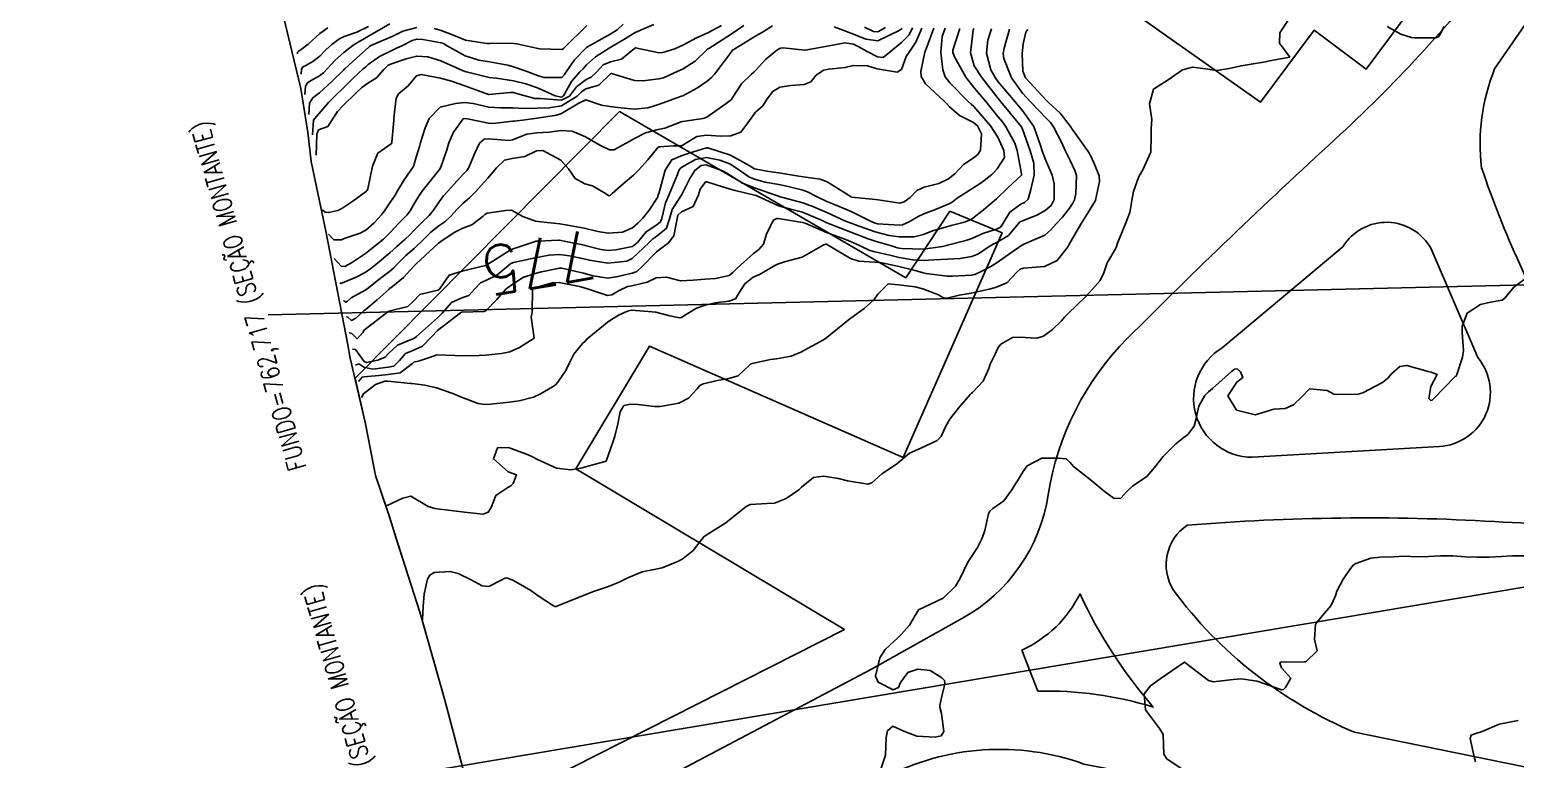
# Model space of a CAD drawing. Header units: metres. Extents: x 318500 to 325275, y 7408834 to 7428799.
# Drawn here: x 321322 to 321444.5, y 7423506.6 to 7423566.7 of the extents above; entities that cross this region are included whole.
import ezdxf
from ezdxf.enums import TextEntityAlignment as Align

# ---------------------------------------------------------------- set-up
doc = ezdxf.new("R2010")
doc.units = ezdxf.units.M
doc.header["$MEASUREMENT"] = 0
doc.linetypes.add('CONTINUO', pattern=[0])
for name, color, linetype in [('Area', 45, 'Continuous'), ('Cotas', 45, 'Continuous'), ('Curvas de Nivel 1m', 11, 'Continuous'), ('Curvas de Nivel 5m', 15, 'Continuous'), ('DETALHES', 45, 'Continuous'), ('Edificações', 30, 'Continuous'), ('TEXTO', 45, 'Continuous'), ('Vias Primárias', 230, 'Continuous')]:
    doc.layers.add(name, color=color, linetype=linetype)
doc.styles.add('ROMANS', font='romans', dxfattribs={"height": 0.2})
doc.styles.add('Style-STANDARD', font='STANDARD.shx')

msp = doc.modelspace()

# ---------------------------------------------------------------- linework, layer by layer
at = {"layer": 'Area'}
msp.add_lwpolyline([(321357.78, 7423505.61), (321356.24, 7423511.45), (321354.21, 7423518.6), (321352.24, 7423524.77), (321351.85, 7423526.05), (321351.47, 7423527.23), (321350.53, 7423529.97), (321349.71, 7423534.24), (321348.45, 7423539.66), (321348.25, 7423540.75), (321346.44, 7423550.13), (321345.23, 7423555.86), (321344.96, 7423558.25), (321344.36, 7423561.89), (321342.73, 7423568.75)], dxfattribs=at)
at = {"layer": 'Curvas de Nivel 1m', "flags": 128}
for points, elevation in [([(321425.98, 7423567.78), (321425.11, 7423566.49), (321425.09, 7423565.63), (321425.94, 7423564.48), (321424.28, 7423564.16), (321423.93, 7423564.08), (321422.6, 7423563.86), (321421.93, 7423563.77), (321420.94, 7423563.53), (321419.92, 7423563.37), (321418.99, 7423563.51), (321417.93, 7423563.64), (321417.09, 7423563.43), (321415.91, 7423562.61), (321414.69, 7423561.84), (321414.36, 7423560.63), (321414.57, 7423559.33), (321414.52, 7423558.63), (321414.52, 7423557.96), (321414.47, 7423556.63), (321413.82, 7423555.17), (321413.5, 7423554.64), (321413.05, 7423553.39), (321412.92, 7423552.65), (321412.75, 7423551.67), (321412.37, 7423550.66), (321411.73, 7423549.13), (321411.62, 7423548.78), (321411.57, 7423548.67), (321410.88, 7423547.5), (321410.6, 7423546.68), (321410.31, 7423546.06), (321409.68, 7423545.33), (321409.37, 7423545), (321409.09, 7423544.7), (321407.66, 7423543.32), (321407.36, 7423543.02), (321407.1, 7423542.73), (321406.38, 7423542), (321405.63, 7423541.45), (321405.07, 7423541.3), (321403.63, 7423541.37), (321403.07, 7423541.34), (321402.1, 7423540.79), (321401.89, 7423540.52), (321401.61, 7423539.91), (321401.24, 7423539.16), (321401.11, 7423538.8), (321400.64, 7423537.75), (321399.78, 7423536.82), (321399.66, 7423536.73), (321399.57, 7423536.64), (321398.74, 7423535.65), (321398.06, 7423534.84), (321397.84, 7423534.54), (321397.53, 7423533.94), (321397.18, 7423533.19), (321396.85, 7423532.86), (321395.5, 7423532.23), (321394.57, 7423531.82), (321393.49, 7423530.9), (321392.29, 7423530.11), (321391.47, 7423529.36), (321391.15, 7423529.25), (321389.47, 7423529.54), (321388.73, 7423529.71), (321387.47, 7423529.92), (321386.67, 7423529.79), (321385.68, 7423529.01), (321385.57, 7423528.89), (321385.46, 7423528.8), (321384.4, 7423528.07), (321383.44, 7423527.69), (321382.84, 7423527.65), (321381.44, 7423527.59), (321381.09, 7423527.41), (321380.7, 7423527.07), (321379.42, 7423526.06), (321377.9, 7423525.11), (321377.61, 7423524.91), (321377.4, 7423524.64), (321376.73, 7423523.79), (321375.92, 7423523.13), (321375.58, 7423522.94), (321375.38, 7423522.84), (321374.17, 7423522.36), (321373.37, 7423522.2), (321372.53, 7423522.01), (321371.35, 7423521.53), (321371.13, 7423521.43), (321370.68, 7423521.21), (321369.76, 7423520.8), (321369.34, 7423520.67), (321368.5, 7423520.39), (321367.34, 7423519.93), (321366.85, 7423519.74), (321365.67, 7423519.27), (321365.43, 7423519.17), (321365.33, 7423519.17), (321365.12, 7423519.27), (321364.03, 7423519.99), (321363.34, 7423520.47), (321362.83, 7423520.79), (321361.92, 7423521.32), (321361.35, 7423521.52), (321361.19, 7423521.49), (321360.89, 7423521.33), (321359.87, 7423520.82), (321359.34, 7423520.87), (321358.41, 7423521.36), (321357.36, 7423521.88), (321356.7, 7423522.05), (321355.36, 7423521.98), (321355.02, 7423521.75), (321354.82, 7423521.42), (321354.54, 7423520.21), (321354.45, 7423519.17), (321354.41, 7423518.1)], 769), ([(321346.59, 7423566.9), (321345.95, 7423566.44), (321344.97, 7423565.55), (321344.4, 7423565.1), (321344.22, 7423564.99), (321344.14, 7423564.95), (321344.1, 7423564.89), (321344.09, 7423564.75)], 787), ([(321349.96, 7423567.01), (321348.98, 7423566.53), (321347.95, 7423566.18), (321347.5, 7423565.97), (321346.93, 7423565.53), (321346.41, 7423565.06), (321345.93, 7423564.57), (321345.36, 7423564.11), (321344.79, 7423563.8), (321344.54, 7423563.67), (321344.43, 7423563.48), (321344.4, 7423563.08)], 786), ([(321353.95, 7423566.92), (321352.79, 7423566.61), (321351.95, 7423566.22), (321350.29, 7423565.48), (321350.06, 7423565.37), (321349.94, 7423565.28), (321349, 7423564.43), (321347.99, 7423563.52), (321347.95, 7423563.48), (321347.91, 7423563.44), (321346.94, 7423562.48), (321345.9, 7423561.54), (321345.35, 7423561.13), (321345.09, 7423560.68), (321345.02, 7423559.74)], 784), ([(321370.96, 7423567.21), (321370.45, 7423566.72), (321369.95, 7423566.41), (321368.02, 7423565.32), (321367.94, 7423565.28), (321367.9, 7423565.25), (321366.93, 7423564.26), (321366.26, 7423563.27), (321366.13, 7423563.05), (321365.9, 7423562.79), (321364.41, 7423562.79), (321363.9, 7423562.96), (321362.95, 7423563.31), (321361.92, 7423563.69), (321361.45, 7423563.81), (321359.92, 7423564.08), (321359.06, 7423564.23), (321357.93, 7423564.59), (321356.45, 7423565.4), (321356.13, 7423565.6), (321355.94, 7423565.66), (321354.43, 7423565.92), (321353.95, 7423565.95), (321353.55, 7423565.84), (321352.77, 7423565.45), (321352.21, 7423565.18), (321351.93, 7423565.06), (321350.86, 7423564.54), (321349.92, 7423563.86), (321349.72, 7423563.69), (321349.5, 7423563.5), (321348.68, 7423562.73), (321347.89, 7423561.96), (321347.66, 7423561.74), (321347.43, 7423561.52), (321346.66, 7423560.74), (321345.86, 7423559.8), (321345.79, 7423559.76), (321345.42, 7423559.28), (321345.33, 7423558.06)], 783), ([(321373.48, 7423567.18), (321371.95, 7423566.5), (321371.14, 7423566.01), (321369.94, 7423565.29), (321369.8, 7423565.22), (321368.67, 7423564.5), (321367.92, 7423563.83), (321367.65, 7423563.52), (321367.39, 7423563.26), (321366.69, 7423562.48), (321366.03, 7423561.28), (321365.88, 7423561.19), (321365.34, 7423561.29), (321363.89, 7423561.94), (321362.92, 7423562.28), (321361.9, 7423562.53), (321360.52, 7423562.73), (321359.9, 7423562.81), (321358.03, 7423563.26), (321357.91, 7423563.3), (321357.71, 7423563.38), (321355.92, 7423564.17), (321354.84, 7423564.51), (321353.93, 7423564.56), (321353.05, 7423564.33), (321351.92, 7423563.96), (321351.57, 7423563.81), (321351.22, 7423563.47), (321350.62, 7423562.76), (321349.89, 7423562.32), (321349.4, 7423561.98), (321348.91, 7423561.5), (321347.87, 7423560.48), (321347.39, 7423560), (321347.09, 7423559.53), (321346.61, 7423558.77), (321345.84, 7423558.47), (321345.69, 7423558.12), (321345.64, 7423556.39)], 782), ([(321379.06, 7423567.1), (321377.95, 7423566.47), (321377.02, 7423566.06), (321375.94, 7423565.48), (321375.21, 7423565.15), (321374.24, 7423564.86), (321373.93, 7423564.83), (321372.22, 7423565.2), (321371.99, 7423565.25), (321371.94, 7423565.24), (321371.92, 7423565.22), (321371.89, 7423565.2), (321370.83, 7423564.31), (321369.92, 7423564.1), (321369.31, 7423563.84), (321368.75, 7423563.24), (321368.32, 7423562.83), (321367.9, 7423562.63), (321367.11, 7423562.04), (321366.53, 7423561.27), (321365.88, 7423560.92), (321364.12, 7423561.06), (321363.88, 7423561.08), (321363.66, 7423561.08), (321362.76, 7423561.32), (321361.88, 7423561.55), (321361.64, 7423561.57), (321359.88, 7423561.4), (321359.84, 7423561.4), (321357.89, 7423562.12), (321356.81, 7423562.49), (321355.9, 7423562.73), (321354.29, 7423563.05), (321353.9, 7423562.94), (321353.23, 7423562.11), (321352.44, 7423561.45), (321352.23, 7423561.1), (321352.05, 7423559.46), (321352.04, 7423559.28), (321351.88, 7423557.46), (321351.87, 7423557.42), (321351.83, 7423557.34), (321350.72, 7423556.57), (321350.28, 7423555.48), (321349.9, 7423553.61), (321349.83, 7423553.49), (321349.81, 7423553.46), (321349.78, 7423553.42), (321348.67, 7423552.6), (321347.76, 7423551.99), (321347.43, 7423551.84), (321346.69, 7423551.66), (321346.37, 7423551.69), (321346.17, 7423551.89)], 781), ([(321383.28, 7423567.05), (321382.46, 7423566.55), (321381.95, 7423566.25), (321380.02, 7423565.09), (321379.97, 7423565.06), (321379.94, 7423565.01), (321379.13, 7423563.9), (321378.51, 7423563.11), (321378.23, 7423562.79), (321377.9, 7423562.49), (321377.08, 7423561.94), (321375.88, 7423561.3), (321375.77, 7423561.25), (321375.47, 7423561.15), (321373.87, 7423560.58), (321372.99, 7423560.3), (321371.87, 7423560.18), (321370.77, 7423560.31), (321369.87, 7423560.42), (321369.18, 7423560.53), (321367.88, 7423560.96), (321367.3, 7423560.68), (321365.87, 7423559.83), (321365.47, 7423559.68), (321363.86, 7423559.45), (321362.88, 7423559.31), (321361.98, 7423559.21), (321361.86, 7423559.19), (321360.21, 7423559), (321359.85, 7423559.02), (321358.13, 7423559.38), (321357.86, 7423559.41), (321357.77, 7423559.38), (321356.95, 7423558.28), (321356.57, 7423557.4), (321356.4, 7423556.83), (321355.92, 7423555.41), (321355.8, 7423555.22), (321354.39, 7423553.43), (321354.14, 7423553.07), (321353.76, 7423552.42), (321353.4, 7423551.8), (321353.12, 7423551.45), (321352.44, 7423550.75), (321351.73, 7423550.01), (321351.46, 7423549.73), (321351.18, 7423549.47), (321349.71, 7423548.29), (321348.55, 7423547.5), (321348, 7423547.2), (321347.7, 7423547.24), (321347.12, 7423547.86)], 779), ([(321394.83, 7423566.89), (321394.54, 7423566.31), (321393.95, 7423565.71), (321392.98, 7423564.91), (321392.4, 7423564.45), (321391.93, 7423564.49), (321391.08, 7423564.94), (321390.35, 7423565.36), (321389.95, 7423565.54), (321389.25, 7423565.66), (321387.94, 7423565.41), (321385.97, 7423565.04), (321385.94, 7423565.04), (321384.16, 7423565.25), (321383.94, 7423565.21), (321383.83, 7423565.16), (321383.63, 7423565.04), (321382.69, 7423564.29), (321381.92, 7423563.44), (321381.74, 7423563.24), (321381.54, 7423563.07), (321380.71, 7423562.27), (321379.95, 7423561.09), (321379.88, 7423560.99), (321379.44, 7423560.66), (321377.86, 7423559.54), (321377.56, 7423559.42), (321375.86, 7423559.18), (321375.73, 7423559.14), (321374.39, 7423558.62), (321373.85, 7423558.51), (321372.8, 7423558.24), (321371.84, 7423557.73), (321371.5, 7423557.54), (321370.9, 7423557.21), (321370.21, 7423556.83), (321369.82, 7423556.82), (321369.02, 7423557.23), (321367.84, 7423557.91), (321366.75, 7423558.36), (321365.85, 7423558.44), (321364.86, 7423558.28), (321363.84, 7423558.23), (321363.02, 7423558.13), (321361.84, 7423557.67), (321361.56, 7423557.61), (321359.84, 7423557.73), (321359.5, 7423557.7), (321359.12, 7423557.37), (321358.69, 7423556.5), (321358.22, 7423555.38), (321358.05, 7423555.12), (321357.79, 7423554.84), (321356.46, 7423553.4), (321356.14, 7423553.04), (321355.77, 7423552.54), (321355.31, 7423551.86), (321354.95, 7423551.42), (321354.34, 7423550.83), (321353.73, 7423550.2), (321353.36, 7423549.81), (321352.97, 7423549.45), (321352.3, 7423548.87), (321351.71, 7423548.34), (321350.7, 7423547.47), (321350.15, 7423547.03), (321349.69, 7423546.72), (321348.89, 7423546.29), (321347.67, 7423545.81), (321347.59, 7423545.85)], 778), ([(321395.6, 7423566.88), (321395.11, 7423565.72), (321394.54, 7423564.89), (321394.31, 7423564.52), (321393.92, 7423563.47), (321393.57, 7423563.25), (321391.92, 7423563.5), (321391.1, 7423563.77), (321389.92, 7423563.8), (321389.27, 7423563.62), (321387.92, 7423563.49), (321387.49, 7423563.41), (321386.89, 7423563), (321386.45, 7423562.45), (321385.9, 7423562.23), (321384.79, 7423562.14), (321383.89, 7423562), (321383.29, 7423561.64), (321382.83, 7423561.05), (321382.47, 7423560.46), (321381.87, 7423559.93), (321381.23, 7423559.07), (321380.65, 7423558.28), (321379.84, 7423557.98), (321378.98, 7423557.96), (321377.84, 7423558.05), (321377.03, 7423557.94), (321375.83, 7423557.19), (321375.8, 7423557.17), (321375.12, 7423557.15), (321373.93, 7423557.07), (321373.83, 7423557.03), (321373, 7423556), (321372.24, 7423555.19), (321371.8, 7423554.75), (321370.97, 7423554.03), (321370.05, 7423553.22), (321369.91, 7423553.08), (321369.78, 7423553.05), (321369.5, 7423553.22), (321368.42, 7423553.87), (321367.79, 7423554.02), (321366.99, 7423554.46), (321366.44, 7423555.27), (321365.81, 7423555.99), (321364.33, 7423556.79), (321363.82, 7423556.75), (321362.86, 7423556.27), (321361.81, 7423556.11), (321361.16, 7423555.99), (321360.51, 7423555.35), (321359.79, 7423554.49), (321359.25, 7423553.9), (321358.77, 7423553.37), (321358.29, 7423552.86), (321357.77, 7423552.43), (321357.23, 7423551.92), (321356.78, 7423551.39), (321356.24, 7423550.9), (321355.74, 7423550.56), (321355.1, 7423550.05), (321354.49, 7423549.43), (321353.71, 7423548.7), (321353.04, 7423548.12), (321352.38, 7423547.45), (321352.05, 7423547.1), (321351.69, 7423546.8), (321350.92, 7423546.23), (321349.97, 7423545.49), (321349.81, 7423545.35), (321349.67, 7423545.25), (321348.53, 7423544.63), (321348.23, 7423544.35), (321348.07, 7423544.26), (321347.93, 7423544.39), (321347.88, 7423544.4)], 777), ([(321396.59, 7423566.87), (321395.94, 7423565.17), (321395.86, 7423564.96), (321395.83, 7423564.88), (321395.51, 7423563.3), (321395.53, 7423562.88), (321395.9, 7423562.29), (321397.43, 7423560.86), (321397.65, 7423560.63), (321397.88, 7423560.37), (321398.69, 7423559.66), (321399.86, 7423559.1), (321400.19, 7423558.82), (321400.51, 7423558.15), (321400.44, 7423556.81), (321400.2, 7423556.44), (321399.82, 7423556.14), (321399.02, 7423555.62), (321398.32, 7423554.84), (321397.8, 7423554.43), (321396.99, 7423554.06), (321395.79, 7423553.75), (321395.18, 7423553.49), (321394.64, 7423552.89), (321394.14, 7423552.53), (321393.77, 7423552.44), (321391.99, 7423552.71), (321391.78, 7423552.74), (321389.8, 7423552.94), (321389.78, 7423552.95), (321389.75, 7423552.96), (321387.79, 7423554.19), (321387.22, 7423554.41), (321385.8, 7423554.61), (321385.44, 7423554.66), (321383.8, 7423554.93), (321382.98, 7423555.05), (321381.8, 7423555.27), (321381.34, 7423555.53), (321379.82, 7423556.39), (321377.95, 7423556.99), (321377.83, 7423556.99), (321376.39, 7423556.56), (321375.82, 7423556.37), (321374.97, 7423556), (321374.42, 7423555.16), (321373.93, 7423553.32), (321373.88, 7423553.17), (321373.85, 7423553.1), (321373.78, 7423552.89), (321373.09, 7423551.85), (321372.58, 7423551.19), (321372.17, 7423550.77), (321371.74, 7423550.4), (321370.91, 7423550.03), (321369.73, 7423549.96), (321368.86, 7423550.1), (321367.74, 7423550.38), (321366.38, 7423550.63), (321365.74, 7423550.72), (321364.16, 7423550.88), (321363.74, 7423550.94), (321362.69, 7423551.32), (321361.76, 7423551.85), (321361.27, 7423551.83), (321359.75, 7423551.62), (321359.58, 7423551.53), (321359.41, 7423551.36), (321358.47, 7423550.64), (321357.73, 7423550.38), (321357.07, 7423550.05), (321356.1, 7423549.4), (321355.72, 7423549.12), (321353.89, 7423547.44), (321353.79, 7423547.34), (321353.7, 7423547.24), (321352.84, 7423546.3), (321351.8, 7423545.46), (321351.72, 7423545.41), (321351.67, 7423545.35), (321350.67, 7423544.46), (321349.64, 7423543.61), (321349.57, 7423543.56), (321348.91, 7423542.95), (321348.55, 7423542.76), (321348.25, 7423543.04), (321348.13, 7423543.07)], 776), ([(321398.72, 7423566.84), (321398.15, 7423565.06), (321398.16, 7423564.85), (321398.29, 7423564.49), (321399.21, 7423562.83), (321399.9, 7423561.94), (321400.86, 7423560.81), (321401.87, 7423559.59), (321402.23, 7423559.16), (321402.48, 7423558.79), (321403.25, 7423557.37), (321403.46, 7423556.78), (321403.8, 7423554.85), (321403.81, 7423554.77), (321403.8, 7423554.75), (321402.69, 7423553.69), (321401.78, 7423552.82), (321401.75, 7423552.8), (321400.69, 7423551.89), (321399.76, 7423551.17), (321399.54, 7423551.04), (321399, 7423550.83), (321398.01, 7423550.58), (321397.74, 7423550.51), (321396.47, 7423550.14), (321395.73, 7423549.86), (321394.96, 7423549.66), (321393.73, 7423549.65), (321392.89, 7423549.76), (321391.74, 7423550.07), (321390.04, 7423550.67), (321389.75, 7423550.78), (321389.3, 7423550.96), (321387.76, 7423551.66), (321386.61, 7423552.16), (321385.77, 7423552.46), (321383.83, 7423552.99), (321383.78, 7423553.01), (321383.69, 7423553.04), (321381.79, 7423553.71), (321380.81, 7423554.09), (321379.8, 7423554.71), (321379.57, 7423554.87), (321379.16, 7423555.1), (321377.81, 7423555.59), (321377.39, 7423555.54), (321376.87, 7423555.13), (321376.45, 7423554.47), (321375.79, 7423553.14), (321375, 7423551.92), (321374.79, 7423551.15), (321374.54, 7423550.36), (321373.73, 7423549.7), (321373.41, 7423549.49), (321373.11, 7423549.18), (321371.71, 7423547.88), (321371.26, 7423547.65), (321369.7, 7423547.47), (321368.18, 7423547.72), (321367.71, 7423547.84), (321366.52, 7423548.08), (321365.71, 7423548.19), (321364.85, 7423548.15), (321363.71, 7423547.91), (321361.9, 7423547.53), (321361.7, 7423547.45), (321361.53, 7423547.33), (321360.54, 7423546.49), (321359.68, 7423546.09), (321359.18, 7423545.86), (321358.72, 7423545.37), (321358.22, 7423544.82), (321357.66, 7423544.62), (321356.81, 7423544.23), (321356.05, 7423543.4), (321355.64, 7423542.98), (321353.92, 7423541.44), (321353.76, 7423541.29), (321353.62, 7423541.23), (321352.34, 7423540.72), (321351.6, 7423540.03), (321351.33, 7423539.73), (321350.72, 7423539.47), (321349.8, 7423539.28), (321349.59, 7423539.36), (321348.88, 7423540.37), (321348.62, 7423540.4)], 774), ([(321399.87, 7423566.83), (321399.83, 7423566.7), (321399.61, 7423564.82), (321399.92, 7423563.76), (321400.53, 7423562.81), (321401.88, 7423561.07), (321402.1, 7423560.8), (321402.91, 7423559.82), (321403.78, 7423558.77), (321403.86, 7423558.63), (321404.54, 7423556.76), (321404.84, 7423555.73), (321404.85, 7423554.75), (321404.57, 7423553.55), (321404.35, 7423552.76), (321404.05, 7423552.49), (321403.77, 7423552.36), (321402.86, 7423551.69), (321402.31, 7423550.79), (321402.08, 7423550.46), (321401.74, 7423550.29), (321400.62, 7423549.93), (321399.73, 7423549.53), (321399.21, 7423549.34), (321397.72, 7423548.97), (321397.63, 7423548.94), (321397.29, 7423548.86), (321395.72, 7423548.65), (321393.92, 7423548.7), (321393.72, 7423548.73), (321393.58, 7423548.76), (321393.08, 7423548.91), (321391.73, 7423549.31), (321391.17, 7423549.5), (321389.74, 7423550.04), (321388.03, 7423550.7), (321387.75, 7423550.81), (321387.36, 7423550.99), (321385.76, 7423551.68), (321384.86, 7423551.92), (321383.77, 7423552.22), (321381.92, 7423553.06), (321381.78, 7423553.1), (321380.19, 7423553.49), (321379.78, 7423553.59), (321378.63, 7423553.95), (321377.79, 7423554.21), (321377.31, 7423553.6), (321377.17, 7423553.13), (321376.73, 7423552.17), (321375.76, 7423551.71), (321375.47, 7423551.43), (321375.4, 7423551.15), (321375.14, 7423549.74), (321374.7, 7423549.16), (321373.71, 7423548.42), (321372.51, 7423547.19), (321372.09, 7423546.8), (321371.69, 7423546.66), (321370.53, 7423546.37), (321369.69, 7423546.24), (321368.49, 7423546.44), (321367.69, 7423546.66), (321365.91, 7423547.06), (321365.7, 7423547.07), (321364.23, 7423546.76), (321363.69, 7423546.64), (321362.69, 7423546.31), (321361.67, 7423545.62), (321361.5, 7423545.5), (321361.28, 7423545.34), (321360.53, 7423544.48), (321359.64, 7423543.55), (321359.5, 7423543.5), (321357.64, 7423543.45), (321357.59, 7423543.43), (321357.53, 7423543.38), (321355.63, 7423541.92), (321355.14, 7423541.42), (321354.41, 7423540.63), (321353.6, 7423540.29), (321353, 7423540.04), (321352.52, 7423539.45), (321352.04, 7423539), (321351.58, 7423538.9), (321350.31, 7423538.75), (321349.58, 7423538.9), (321349.16, 7423539.17), (321348.87, 7423539.07)], 773), ([(321401.35, 7423566.81), (321401.03, 7423565.89), (321400.92, 7423564.81), (321401.29, 7423563.44), (321401.63, 7423562.8), (321401.9, 7423562.44), (321403.3, 7423560.78), (321403.57, 7423560.47), (321403.87, 7423560.11), (321404.83, 7423558.76), (321405.39, 7423557.2), (321405.51, 7423556.74), (321405.82, 7423555.95), (321406.34, 7423554.73), (321406.5, 7423554.03), (321406.5, 7423552.73), (321406.27, 7423552.24), (321405.77, 7423551.82), (321405.07, 7423551.44), (321403.75, 7423550.92), (321403.66, 7423550.86), (321403.6, 7423550.77), (321402.75, 7423549.77), (321401.73, 7423549.17), (321401.47, 7423549.06), (321401.05, 7423548.81), (321400.27, 7423548.26), (321399.71, 7423548.03), (321398.76, 7423547.88), (321397.71, 7423547.8), (321396.59, 7423547.75), (321395.71, 7423547.7), (321394.85, 7423547.75), (321393.71, 7423547.96), (321392.95, 7423548.14), (321391.71, 7423548.42), (321391.31, 7423548.53), (321390.46, 7423548.95), (321389.72, 7423549.28), (321389.25, 7423549.45), (321387.74, 7423550.01), (321385.98, 7423550.77), (321385.75, 7423550.85), (321384.6, 7423551.03), (321383.75, 7423551.16), (321383.63, 7423551.16), (321383.37, 7423551.04), (321382.81, 7423549.97), (321382.53, 7423549.05), (321382.15, 7423548.62), (321381.71, 7423548.29), (321380.37, 7423547.08), (321380.04, 7423546.74), (321379.69, 7423546.47), (321378.57, 7423546.23), (321377.69, 7423546.16), (321376.74, 7423546.08), (321375.68, 7423546.04), (321374.52, 7423546.32), (321373.69, 7423546.28), (321372.95, 7423545.91), (321371.68, 7423545.62), (321371.32, 7423545.56), (321370.58, 7423545.21), (321370.01, 7423544.87), (321369.66, 7423544.83), (321368.42, 7423545.24), (321367.67, 7423545.49), (321367.36, 7423545.57), (321365.68, 7423545.9), (321365.11, 7423545.86), (321363.67, 7423545.45), (321363.57, 7423545.41), (321363.48, 7423545.3), (321363.46, 7423543.48), (321363.43, 7423543.3), (321363.36, 7423543.03), (321363.62, 7423541.3), (321362.4, 7423540.53), (321361.6, 7423540.18), (321360.91, 7423540.03), (321359.6, 7423539.9), (321359.08, 7423539.88), (321357.6, 7423539.84), (321357.11, 7423539.87), (321355.6, 7423539.91), (321355.23, 7423539.78), (321354.16, 7423539.42), (321353.7, 7423539.31), (321353.59, 7423539.21), (321352.57, 7423538.45), (321351.57, 7423538.3), (321350.81, 7423538.23), (321349.57, 7423538.11), (321349.42, 7423538.09), (321349.12, 7423537.73)], 772), ([(321402.82, 7423566.79), (321402.37, 7423565.22), (321402.31, 7423564.79), (321402.36, 7423564.37), (321402.98, 7423562.78), (321403.89, 7423561.51), (321404.59, 7423560.76), (321405.87, 7423559.43), (321406.2, 7423559.09), (321406.45, 7423558.74), (321407.11, 7423557.46), (321407.45, 7423556.72), (321407.82, 7423555.94), (321408.22, 7423555.13), (321408.34, 7423554.71), (321408.3, 7423553.23), (321408.19, 7423552.71), (321408.06, 7423552.43), (321407.77, 7423552.01), (321407.2, 7423551.28), (321406.68, 7423550.73), (321406.24, 7423550.24), (321405.74, 7423549.8), (321404, 7423549.04), (321403.72, 7423548.89), (321403.65, 7423548.84), (321403.56, 7423548.77), (321401.71, 7423547.49), (321401.29, 7423547.22), (321400.54, 7423546.81), (321399.97, 7423546.54), (321399.69, 7423546.48), (321398.13, 7423546.41), (321397.69, 7423546.41), (321395.95, 7423546.62), (321395.7, 7423546.69), (321395.04, 7423546.89), (321393.7, 7423547.2), (321392.29, 7423547.5), (321391.71, 7423547.57), (321390.39, 7423547.64), (321389.71, 7423547.86), (321387.86, 7423548.98), (321387.72, 7423549.04), (321387.65, 7423549.06), (321387.46, 7423548.98), (321385.71, 7423547.97), (321384.26, 7423547.59), (321383.7, 7423547.41), (321383.46, 7423547.29), (321383.06, 7423547.05), (321382.19, 7423546.56), (321381.69, 7423546.34), (321380.98, 7423545.78), (321380.54, 7423545.08), (321380.22, 7423544.53), (321379.66, 7423544.35), (321378.55, 7423544.22), (321377.65, 7423543.99), (321377.02, 7423543.76), (321375.95, 7423543.14), (321375.77, 7423543.01), (321375.64, 7423542.97), (321375.48, 7423542.99), (321374.8, 7423543.15), (321373.64, 7423543.43), (321373.34, 7423543.47), (321371.65, 7423543.6), (321371.32, 7423543.52), (321370.63, 7423543.21), (321370, 7423542.85), (321369.63, 7423542.6), (321367.99, 7423541.24), (321367.81, 7423541.06), (321367.61, 7423540.86), (321366.89, 7423539.98), (321366.53, 7423539.27), (321366.22, 7423538.64), (321365.57, 7423537.66), (321365.38, 7423537.46), (321365.12, 7423537.28), (321364.14, 7423536.71), (321363.55, 7423536.42), (321362.37, 7423536.14), (321361.55, 7423536.03), (321360.03, 7423535.84), (321359.54, 7423535.82), (321359, 7423535.91), (321357.55, 7423536.46), (321356.9, 7423536.74), (321355.56, 7423537.19), (321354.61, 7423537.42), (321353.56, 7423537.56), (321353.42, 7423537.57), (321351.56, 7423537.75), (321351.29, 7423537.74), (321350.54, 7423537.48), (321349.55, 7423536.71), (321349.37, 7423536.4)], 771), ([(321367.96, 7423567.09), (321366.11, 7423565.28), (321366.03, 7423565.18), (321365.94, 7423565.1), (321364.08, 7423565.15), (321363.94, 7423565.18), (321363.43, 7423565.31), (321362.2, 7423565.58), (321361.94, 7423565.61), (321360.21, 7423565.62), (321359.94, 7423565.61), (321359.7, 7423565.6), (321357.94, 7423565.88), (321356.87, 7423566.32), (321355.95, 7423566.68), (321355.36, 7423566.83)], 784), ([(321393.96, 7423566.83), (321393.73, 7423566.67), (321391.95, 7423565.83), (321390.96, 7423565.96), (321389.95, 7423566.38), (321388.35, 7423566.98)], 779), ([(321438.67, 7423567), (321438.33, 7423566.31), (321438.17, 7423566.12), (321437.97, 7423566.06), (321436.25, 7423566.06), (321435.97, 7423566.09), (321435.1, 7423566.36), (321433.98, 7423567)], 769), ([(321445.38, 7423546.21), (321444.42, 7423545.5), (321443.68, 7423544.6), (321443.47, 7423544.44), (321442.51, 7423544.26), (321441.67, 7423544.08), (321440.57, 7423543.37), (321440.17, 7423542.28), (321440.17, 7423541.76), (321440.27, 7423540.28), (321440.18, 7423539.72), (321439.72, 7423538.29), (321439.68, 7423538.2), (321439.59, 7423538.13), (321437.81, 7423536.32), (321437.69, 7423536.19), (321437.57, 7423536.16), (321437.4, 7423536.32), (321437.58, 7423537.32), (321438.09, 7423538.31), (321437.59, 7423538.49), (321437.36, 7423538.56), (321435.6, 7423539.05), (321435.01, 7423538.95), (321434.34, 7423538.36), (321433.99, 7423537.96), (321433.58, 7423537.63), (321431.97, 7423536.79), (321431.57, 7423536.68), (321429.78, 7423536.64), (321429.57, 7423536.69), (321429.03, 7423536.98), (321427.58, 7423537.13), (321426.93, 7423536.46), (321426.24, 7423535.79), (321425.56, 7423535.5), (321424.62, 7423535.43), (321423.55, 7423535.12), (321423.08, 7423534.98), (321421.55, 7423535.35), (321420.84, 7423536.54), (321421.58, 7423537.67), (321422.07, 7423538.04), (321421.88, 7423538.53), (321421.59, 7423538.77), (321421.38, 7423538.75), (321421.14, 7423538.54), (321419.58, 7423537.14), (321419.25, 7423536.88), (321418.93, 7423536.57), (321418.43, 7423535.7), (321418.2, 7423534.57), (321418.06, 7423534.05), (321417.52, 7423533.36), (321417.08, 7423533.02), (321416.53, 7423532.59), (321415.5, 7423531.53), (321414.78, 7423530.62), (321414.19, 7423529.92), (321413.47, 7423529.41), (321412.99, 7423529.12), (321412.51, 7423528.65), (321412.01, 7423528.1), (321411.45, 7423528.08), (321410.64, 7423528.67), (321409.47, 7423529.65), (321408.1, 7423530.71), (321407.82, 7423531.04), (321407.5, 7423531.35), (321406.83, 7423531.39), (321405.5, 7423531.39), (321404.28, 7423530.76), (321403.96, 7423530.29), (321403.47, 7423529.54), (321403.17, 7423529.07), (321403.02, 7423528.78), (321402.36, 7423527.87), (321401.44, 7423527.26), (321401.2, 7423527.03), (321401.1, 7423526.8), (321400.8, 7423525.42), (321400.58, 7423524.81), (321400.19, 7423524.02), (321399.38, 7423522.82), (321398.74, 7423521.45), (321398.37, 7423520.83), (321397.34, 7423519.85), (321395.33, 7423518.88), (321394.57, 7423517.63), (321393.92, 7423516.89), (321393.62, 7423516.57), (321393.29, 7423516.27), (321392.58, 7423515.61), (321392.12, 7423514.92), (321391.76, 7423513.42), (321391.98, 7423512.92), (321393.24, 7423512.28), (321393.66, 7423512.48), (321393.84, 7423512.89), (321394.43, 7423513.72), (321395.26, 7423513.98), (321396.29, 7423513.89), (321397.25, 7423513.28), (321397.46, 7423513.06), (321397.5, 7423512.85), (321397.46, 7423512.64), (321397.23, 7423511.77), (321397.07, 7423511), (321397.08, 7423510.85), (321397.21, 7423510.34), (321397.41, 7423508.85), (321397.19, 7423508.49), (321396.7, 7423508.38), (321395.19, 7423508.47), (321394.11, 7423508.89), (321393.2, 7423509.28), (321392.76, 7423508.91), (321392.64, 7423508.36), (321392.59, 7423506.91), (321392.24, 7423505.83)], 768), ([(321417.16, 7423505.69), (321415.8, 7423506.6), (321415.56, 7423506.99), (321415.51, 7423508.61), (321415.2, 7423509.1), (321414.05, 7423510.63), (321413.92, 7423511.95), (321414.45, 7423512.62), (321415.26, 7423513.19), (321417.27, 7423514.58), (321419.25, 7423513.05), (321419.65, 7423512.95), (321421.26, 7423513.15), (321421.93, 7423513.19), (321423.26, 7423513.01), (321424.73, 7423512.49), (321425.25, 7423512.29), (321425.42, 7423512.31), (321425.59, 7423512.47), (321426.04, 7423513.25), (321425.27, 7423514.11), (321425.13, 7423514.48), (321425.18, 7423514.57), (321425.27, 7423514.58), (321427.12, 7423514.6), (321427.27, 7423514.61), (321428.21, 7423515.51), (321427.98, 7423516.44), (321428.05, 7423517.71), (321428.64, 7423518.43), (321429.34, 7423519.22), (321429.71, 7423520.05), (321429.83, 7423520.42), (321430.35, 7423521.42), (321431.04, 7423522.4), (321431.2, 7423522.59), (321431.38, 7423522.7), (321432.62, 7423523.16), (321433.39, 7423523.24), (321434.49, 7423523.27), (321435.39, 7423523.31), (321436.46, 7423523.27), (321437.39, 7423523.28), (321438.36, 7423523.35), (321439.4, 7423523.33), (321440.42, 7423523.26), (321441.39, 7423523.23), (321442.41, 7423523.24), (321443.4, 7423523.28), (321444.3, 7423523.33), (321445.4, 7423523.35)], 768), ([(321441.25, 7423506.34), (321441.17, 7423506.66), (321440.82, 7423508.27), (321440.91, 7423508.56), (321441.2, 7423508.65), (321441.8, 7423508.86), (321443.21, 7423509.46), (321444.77, 7423509.77)], 769)]:
    msp.add_lwpolyline(points, dxfattribs=dict(at, elevation=elevation))
at = {"layer": 'Curvas de Nivel 5m', "flags": 128}
for points, elevation in [([(321351.71, 7423567.22), (321349.95, 7423566.21), (321348.76, 7423565.51), (321348.29, 7423565.16), (321347.93, 7423564.86), (321347.21, 7423564.24), (321346.57, 7423563.53), (321346.25, 7423563.19), (321345.9, 7423562.94), (321345.36, 7423562.63), (321344.95, 7423562.4), (321344.76, 7423562.08), (321344.71, 7423561.41)], 785), ([(321380.92, 7423567.08), (321379.95, 7423566.44), (321378.01, 7423565.19), (321377.94, 7423565.15), (321377.92, 7423565.14), (321377.9, 7423565.12), (321376.91, 7423564.15), (321375.92, 7423563.5), (321375.66, 7423563.39), (321375.12, 7423563.15), (321374.29, 7423562.78), (321373.9, 7423562.68), (321372.57, 7423562.52), (321371.9, 7423562.54), (321369.99, 7423563.14), (321369.91, 7423563.09), (321368.96, 7423562.17), (321367.89, 7423561.86), (321367.51, 7423561.63), (321367.17, 7423561.26), (321365.87, 7423560.46), (321364.86, 7423560.3), (321363.87, 7423560.28), (321362.79, 7423560.23), (321361.87, 7423560.31), (321360.83, 7423560.31), (321359.87, 7423560.34), (321358.59, 7423560.65), (321357.87, 7423560.73), (321357.14, 7423560.65), (321355.87, 7423560.35), (321354.97, 7423559.42), (321354.62, 7423558.65), (321354.25, 7423557.43), (321354.15, 7423557.11), (321353.81, 7423555.94), (321353.69, 7423555.55), (321353.64, 7423555.44), (321352.89, 7423554.35), (321352.34, 7423553.45), (321352.14, 7423553.1), (321351.77, 7423552.53), (321351.34, 7423551.89), (321351.02, 7423551.47), (321350.41, 7423550.81), (321349.73, 7423550.2), (321349.27, 7423549.95), (321347.95, 7423549.52), (321347.72, 7423549.42), (321347.09, 7423549.42), (321346.64, 7423549.88)], 780), ([(321397.51, 7423566.86), (321397.27, 7423566.17), (321397.15, 7423564.86), (321397.33, 7423563.44), (321397.51, 7423562.86), (321397.9, 7423562.36), (321399.41, 7423560.83), (321399.66, 7423560.6), (321399.88, 7423560.4), (321401.26, 7423558.81), (321401.85, 7423557.89), (321402.35, 7423556.79), (321402.4, 7423556.21), (321401.81, 7423555.27), (321401.58, 7423555.02), (321401.36, 7423554.8), (321400.49, 7423554.12), (321399.79, 7423553.68), (321398.52, 7423552.84), (321398.1, 7423552.52), (321397.77, 7423552.34), (321396.72, 7423551.91), (321395.76, 7423551.55), (321395.3, 7423551.34), (321394.56, 7423550.89), (321394, 7423550.64), (321393.75, 7423550.61), (321391.94, 7423550.74), (321391.75, 7423550.78), (321391.37, 7423550.94), (321389.76, 7423551.74), (321388.44, 7423552.3), (321387.77, 7423552.58), (321386.9, 7423552.99), (321386.15, 7423553.37), (321385.78, 7423553.5), (321384.57, 7423553.81), (321383.79, 7423553.96), (321382.68, 7423554.16), (321381.79, 7423554.4), (321381.33, 7423554.6), (321380.65, 7423555.08), (321379.81, 7423555.64), (321378.94, 7423555.97), (321377.82, 7423556.19), (321376.92, 7423556.03), (321375.8, 7423555.39), (321375.66, 7423555.29), (321375.56, 7423555.14), (321375.45, 7423554.8), (321374.75, 7423553.16), (321374.46, 7423552.47), (321374.14, 7423551.16), (321374.04, 7423550.88), (321373.74, 7423550.64), (321372.85, 7423550.06), (321372.14, 7423549.19), (321371.72, 7423548.86), (321370.35, 7423548.57), (321369.71, 7423548.54), (321369.11, 7423548.62), (321367.72, 7423548.98), (321367.5, 7423549.03), (321366.23, 7423549.27), (321365.72, 7423549.37), (321365.62, 7423549.38), (321363.93, 7423549.3), (321363.73, 7423549.29), (321363.7, 7423549.28), (321361.71, 7423548.61), (321359.78, 7423547.36), (321359.73, 7423547.33), (321359.7, 7423547.31), (321358.13, 7423546.94), (321357.69, 7423546.83), (321356.6, 7423546.48), (321355.87, 7423545.41), (321355.77, 7423545.31), (321355.67, 7423545.25), (321354.2, 7423544.9), (321353.65, 7423544.33), (321353.19, 7423543.9), (321351.64, 7423543.53), (321351.59, 7423543.51), (321351.54, 7423543.46), (321349.62, 7423541.98), (321349.49, 7423541.76), (321349.03, 7423541.25), (321348.57, 7423541.68), (321348.37, 7423541.73)], 775), ([(321404.34, 7423566.77), (321404.18, 7423566.55), (321403.95, 7423565.58), (321403.87, 7423564.77), (321403.92, 7423563.32), (321404.15, 7423562.77), (321405.88, 7423560.89), (321406.05, 7423560.75), (321407.01, 7423559.87), (321407.86, 7423558.76), (321407.88, 7423558.74), (321407.89, 7423558.72), (321407.95, 7423558.62), (321409.31, 7423556.7), (321409.5, 7423556.37), (321409.82, 7423555.71), (321410.23, 7423554.69), (321410.26, 7423554.23), (321409.92, 7423552.69), (321409.88, 7423552.59), (321409.78, 7423552.44), (321409.11, 7423551.35), (321408.71, 7423550.71), (321407.73, 7423548.99), (321407.63, 7423548.82), (321407.56, 7423548.72), (321406.75, 7423547.7), (321405.71, 7423547.21), (321403.99, 7423547.06), (321403.7, 7423546.98), (321403.45, 7423546.77), (321402.61, 7423545.86), (321401.68, 7423545.49), (321401.14, 7423545.35), (321399.67, 7423545.01), (321399.51, 7423544.99), (321398.66, 7423544.84), (321397.67, 7423544.6), (321397.42, 7423544.61), (321396.96, 7423544.86), (321395.68, 7423545.37), (321395.05, 7423545.52), (321393.68, 7423545.71), (321392.81, 7423545.79), (321391.95, 7423544.93), (321391.66, 7423544.5), (321390.84, 7423543.75), (321389.74, 7423542.96), (321389.64, 7423542.88), (321389.09, 7423542.42), (321387.62, 7423541.25), (321387.19, 7423540.99), (321386.16, 7423540.45), (321385.61, 7423540.14), (321384.81, 7423539.81), (321383.6, 7423539.58), (321383.11, 7423539.53), (321381.59, 7423539.22), (321381.49, 7423539.17), (321381.39, 7423539.06), (321380.45, 7423538.2), (321379.57, 7423537.94), (321378.84, 7423537.83), (321377.57, 7423537.54), (321377.29, 7423537.4), (321377.05, 7423537.13), (321376.34, 7423536.35), (321375.55, 7423535.94), (321374.03, 7423535.65), (321373.54, 7423535.66), (321372.18, 7423535.83), (321371.55, 7423535.85), (321371.02, 7423535.73), (321370.71, 7423535.21), (321370.51, 7423534.22), (321370.26, 7423533.21), (321370.07, 7423532.64), (321369.59, 7423531.22), (321369.55, 7423531.15), (321369.48, 7423531.12), (321369.35, 7423531.1), (321367.47, 7423530.56), (321366.64, 7423530.43), (321365.47, 7423530.58), (321363.9, 7423531.3), (321363.48, 7423531.52), (321363.11, 7423531.68), (321361.49, 7423532.28), (321360.59, 7423532.25), (321360.26, 7423531.34), (321361.47, 7423530.26), (321362.16, 7423530.01), (321361.88, 7423529.32), (321361.68, 7423529.11), (321361.45, 7423528.97), (321360.46, 7423528.32), (321360.08, 7423527.34), (321359.83, 7423526.94), (321359.42, 7423526.77), (321357.86, 7423526.94), (321357.42, 7423527.01), (321355.62, 7423527.21), (321355.43, 7423527.24), (321354.87, 7423527.42), (321353.44, 7423528.27), (321352.79, 7423528.09), (321351.43, 7423527.46), (321351.43, 7423527.46)], 770), ([(321392.59, 7423566.92), (321391.96, 7423566.56), (321391.61, 7423566.59), (321390.85, 7423566.95)], 780)]:
    msp.add_lwpolyline(points, dxfattribs=dict(at, elevation=elevation))
at = {"layer": 'DETALHES'}
msp.add_ellipse((321279.01, 7423478.84), major_axis=(-22.14, 67.27), ratio=0.564028, dxfattribs=at)
at = {"layer": 'Edificações'}
msp.add_lwpolyline([(321442.67, 7423577.52), (321432.24, 7423563.49), (321427.94, 7423566.69), (321423.54, 7423560.77), (321388.56, 7423585.46)], dxfattribs=at)
msp.add_lwpolyline([(321358.68, 7423501.78), (321389.21, 7423517.26), (321367.06, 7423530.51), (321373.12, 7423540.65), (321394.05, 7423531.44), (321402.21, 7423549.99), (321397.91, 7423551.76), (321394.28, 7423546.28), (321370.66, 7423559.99), (321348.84, 7423537.99), (321349.71, 7423534.24), (321350.12, 7423532.11), (321350.53, 7423529.97), (321351, 7423528.6), (321351.66, 7423526.64), (321352.05, 7423525.41), (321353.22, 7423521.69), (321354.21, 7423518.6), (321355.23, 7423515.03), (321356.24, 7423511.45), (321357.01, 7423508.53), (321357.78, 7423505.61)], close=True, dxfattribs=at)
at = {"layer": 'TEXTO', "linetype": 'CONTINUO'}
for points in [[(321592.11, 7423549.18, 0), (321341.69, 7423543.21, 0)], [(321593.9, 7423545.75, 0), (321350.88, 7423504.88, 0)]]:
    msp.add_polyline3d(points, dxfattribs=at)
at = {"layer": 'Vias Primárias'}
for points in [[(321364.94, 7423500), (321391.43, 7423514), (321398.94, 7423518.19, 0.231598), (321406.02, 7423528.37, -0.15901), (321412.54, 7423541.27, -0.011715), (321429.68, 7423557.7, 0.042612), (321443, 7423572.15, 0.055489), (321451.72, 7423586.41, 0.014773), (321459.52, 7423604.42, 0.158147), (321460.58, 7423620.72, 0.095119), (321453.14, 7423636.6, -0.014934), (321440.74, 7423654.8, 0.016887), (321426.92, 7423674.92, -0.017486), (321416.57, 7423690.02, -0.079269), (321411.48, 7423701.83, -0.060787), (321409.63, 7423716.17, 0.453559), (321403.89, 7423721.13, 0.031126), (321376.12, 7423715.46, 0.10897), (321362.65, 7423708.45), (321323.36, 7423682.47)], [(321534.34, 7423541.76), (321489.59, 7423536.19), (321465.25, 7423533.23, -0.226396), (321448.83, 7423539.78, -0.049633), (321441.76, 7423555.36, -0.12773), (321442.84, 7423563.5), (321456.13, 7423582.76), (321462.42, 7423596.73), (321465.5, 7423605.45), (321466.7, 7423610.66), (321466.37, 7423622.51), (321462.29, 7423632.29), (321446.31, 7423655.56), (321434.33, 7423672.97), (321421.49, 7423692.04)], [(321564.83, 7423499.93, 0.008775), (321558.09, 7423518.27, -0.017675), (321553.8, 7423530.97, 0.349817), (321545.19, 7423536.96, 0.013196), (321532.53, 7423535.79, 0.003996), (321500, 7423531.66, 0.000217), (321466.16, 7423527.08, -0.04815), (321442.82, 7423526.17, 0.034657), (321417.48, 7423525.87, 0.399361), (321416.32, 7423520.54, 0.134781), (321431.29, 7423508.79), (321474.42, 7423500), (321495.32, 7423496.05), (321514.16, 7423491.86), (321531.33, 7423487.24), (321545.08, 7423483.39), (321555.01, 7423480.41), (321557.54, 7423479.53), (321561.06, 7423478.1), (321568.98, 7423474.03), (321572.5, 7423472.16, 0.545271), (321575.25, 7423473.7, 0.139682), (321574.48, 7423477.22), (321564.8, 7423500)], [(321362.88, 7423489.26), (321384.97, 7423500), (321392.52, 7423505.05, -0.209745), (321408.96, 7423506.17), (321441.2, 7423500), (321464.86, 7423495.11), (321491.59, 7423489.44), (321492.79, 7423488.89, -0.521153), (321492.79, 7423485.08, -0.056117), (321489.52, 7423483.3), (321483.95, 7423481.04), (321476.64, 7423477.73), (321469.5, 7423473.56), (321462.53, 7423468.32), (321455.04, 7423462.58), (321437.63, 7423447.76), (321414.74, 7423428.43), (321391.84, 7423409.33)]]:
    msp.add_lwpolyline(points, format="xyb", dxfattribs=at)
for points in [[(321422.85, 7423531.47), (321438.28, 7423532.36, 0.617706), (321441.44, 7423539.69), (321437.6, 7423548.66, 0.578816), (321430.33, 7423548.84), (321420.37, 7423540.49, 0.759459)], [(321403.84, 7423515.56), (321405.17, 7423512.18, -0.080716), (321414.68, 7423510.87, -0.069837), (321408.64, 7423520.2, -0.17063)]]:
    msp.add_lwpolyline(points, format="xyb", close=True, dxfattribs=at)

# ---------------------------------------------------------------- texts
at = {"layer": 'Cotas', "style": 'Style-STANDARD'}
msp.add_text('775', height=4, rotation=189.789, dxfattribs=at).set_placement((321363.99, 7423547.52, 775), align=Align.MIDDLE_CENTER)
at = {"layer": 'TEXTO', "style": 'ROMANS', "width": 0.8}
for p in [(321344.83, 7423530.63), (321354.07, 7423492.47)]:
    msp.add_text('FUNDO=762,717 (SEÇÃO MONTANTE)', height=1.5, rotation=105.8443, dxfattribs=at).set_placement(p)

doc.saveas('drawing.dxf')
